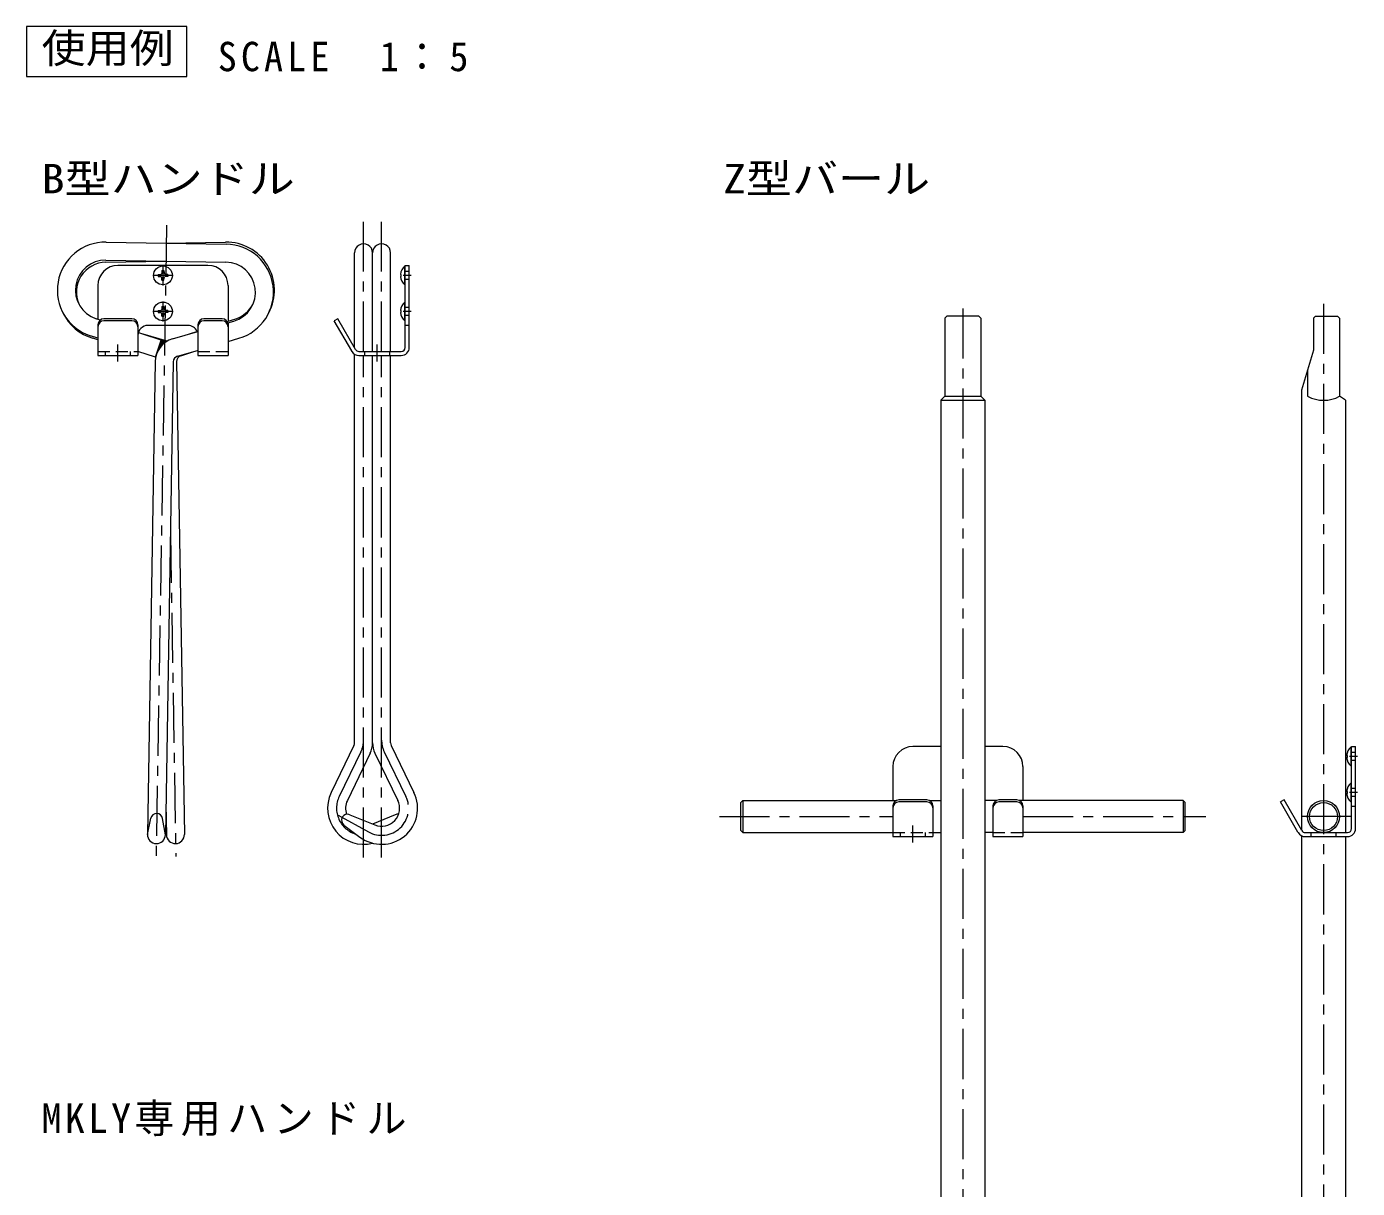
# Model space of a CAD drawing. Units: millimetres on the paper, with parts at other scales. Extents: x -176 to 184, y -133 to 134.
# Drawn here: x 37.9 to 170.8, y 15 to 131.1 of the extents above; entities that cross this region are included whole.
import ezdxf
from ezdxf.enums import TextEntityAlignment as Align

# ---------------------------------------------------------------- set-up
doc = ezdxf.new("R2010")
doc.units = ezdxf.units.MM
for name, pattern in [('CHAIN1', [8, 5, -1, 1, -1]), ('CHAIN2', [12, 9, -1, 1, -1]), ('DASHED1', [1.8, 1.2, -0.6])]:
    doc.linetypes.add(name, pattern=pattern)
for name, color, linetype, lineweight in [('9-0', 2, 'Continuous', 18), ('9-1', 2, 'Continuous', 18), ('9-2', 3, 'Continuous', 18), ('9-5', 2, 'Continuous', 18), ('9-8', 3, 'Continuous', 18), ('9-B', 4, 'Continuous', 18)]:
    doc.layers.add(name, color=color, linetype=linetype, lineweight=lineweight)
doc.styles.add('ＭＳ ゴシック', font='')
doc.styles.get('ＭＳ ゴシック').set_extended_font_data('MS Gothic')

msp = doc.modelspace()

# ---------------------------------------------------------------- linework, layer by layer
at = {"layer": '9-0'}
for p, q in [((75.634, 107.158), (75.692, 107.158)), ((75.634, 105.278), (75.634, 107.158)), ((75.692, 105.278), (75.692, 107.158)), ((75.196, 106.318), (75.276, 106.318)), ((75.196, 106.118), (75.276, 106.118)), ((75.276, 106.118), (75.276, 106.318)), ((75.634, 105.278), (75.692, 105.278)), ((75.196, 102.718), (75.276, 102.718)), ((75.196, 102.518), (75.276, 102.518)), ((75.276, 102.518), (75.276, 102.718)), ((75.634, 103.558), (75.692, 103.558)), ((75.634, 101.678), (75.634, 103.558)), ((75.692, 101.678), (75.692, 103.558)), ((75.634, 101.678), (75.692, 101.678)), ((170.195, 59.081), (170.252, 59.081)), ((170.195, 57.201), (170.195, 59.081)), ((170.252, 57.201), (170.252, 59.081)), ((169.756, 58.241), (169.836, 58.241)), ((169.756, 58.041), (169.836, 58.041)), ((169.836, 58.041), (169.836, 58.241)), ((170.195, 57.201), (170.252, 57.201)), ((169.756, 54.641), (169.836, 54.641)), ((169.836, 54.441), (169.836, 54.641)), ((170.195, 55.481), (170.252, 55.481)), ((170.195, 53.601), (170.195, 55.481)), ((170.252, 53.601), (170.252, 55.481)), ((169.756, 54.441), (169.836, 54.441)), ((170.195, 53.601), (170.252, 53.601))]:
    msp.add_line(p, q, dxfattribs=at)
for centre, start, end in [((76.412, 106.218), 129.60199, 175.29854), ((76.412, 106.218), 184.70192, 230.39801), ((76.412, 102.618), 129.60199, 175.29854), ((76.412, 102.618), 184.70192, 230.39801), ((170.972, 58.141), 129.60199, 175.29854), ((170.972, 58.141), 184.70192, 230.39801), ((170.972, 54.541), 129.60199, 175.29854), ((170.972, 54.541), 184.70192, 230.39801)]:
    msp.add_arc(centre, 1.22, start, end, dxfattribs=at)
at = {"layer": '9-1'}
for p, q in [((51.371, 106.468), (51.325, 106.368)), ((51.375, 106.698), (51.371, 106.468)), ((51.579, 106.468), (51.625, 106.368)), ((50.995, 106.318), (51.225, 106.322)), ((50.995, 106.318), (50.995, 106.118)), ((50.995, 106.118), (51.225, 106.114)), ((51.225, 106.322), (51.325, 106.368)), ((51.225, 106.114), (51.325, 106.068)), ((51.371, 105.968), (51.325, 106.068)), ((51.375, 105.738), (51.371, 105.968)), ((51.579, 105.968), (51.625, 106.068)), ((51.725, 106.322), (51.625, 106.368)), ((51.725, 106.114), (51.625, 106.068)), ((51.955, 106.318), (51.725, 106.322)), ((50.995, 102.718), (51.225, 102.722)), ((50.995, 102.718), (50.995, 102.518)), ((50.995, 102.518), (51.225, 102.514)), ((51.225, 102.722), (51.325, 102.768)), ((51.225, 102.514), (51.325, 102.468)), ((51.371, 102.868), (51.325, 102.768)), ((51.371, 102.368), (51.325, 102.468)), ((51.375, 103.098), (51.371, 102.868)), ((51.579, 102.868), (51.625, 102.768)), ((51.579, 102.368), (51.625, 102.468)), ((51.725, 102.722), (51.625, 102.768)), ((51.725, 102.514), (51.625, 102.468)), ((51.955, 102.718), (51.725, 102.722)), ((51.375, 102.138), (51.371, 102.368))]:
    msp.add_line(p, q, dxfattribs=at)
for points in [[(51.375, 106.698), (51.575, 106.698), (51.579, 106.468)], [(51.375, 105.738), (51.575, 105.738), (51.579, 105.968)], [(51.955, 106.318), (51.955, 106.118), (51.725, 106.114)], [(51.375, 103.098), (51.575, 103.098), (51.579, 102.868)], [(51.955, 102.718), (51.955, 102.518), (51.725, 102.514)], [(51.375, 102.138), (51.575, 102.138), (51.579, 102.368)]]:
    msp.add_lwpolyline(points, dxfattribs=at)
for centre in [(51.475, 106.218), (51.475, 102.618)]:
    msp.add_circle(centre, 0.94, dxfattribs=at)
at = {"layer": '9-2'}
for p, q in [((55.975, 107.218), (46.975, 107.218)), ((75.692, 107.218), (76.092, 107.218)), ((75.692, 99.018), (75.692, 107.218)), ((76.092, 99.018), (76.092, 107.218)), ((44.975, 105.218), (44.975, 101.825)), ((57.975, 105.218), (57.975, 101.632)), ((44.975, 101.282), (44.975, 98.218)), ((48.375, 101.882), (45.575, 101.882)), ((48.375, 101.682), (45.575, 101.682)), ((48.975, 101.282), (48.975, 98.218)), ((53.975, 101.218), (49.975, 101.218)), ((54.975, 101.282), (54.975, 98.218)), ((57.375, 101.882), (55.575, 101.882)), ((57.375, 101.682), (55.575, 101.682)), ((57.975, 101.488), (57.975, 98.218)), ((70.337, 98.667), (68.596, 101.682)), ((70.365, 98.618), (70.337, 98.667)), ((71.057, 98.618), (75.292, 98.618)), ((44.975, 98.218), (48.975, 98.218)), ((54.975, 98.218), (57.975, 98.218)), ((71.057, 98.218), (75.292, 98.218)), ((129.217, 59.141), (126.417, 59.141)), ((135.417, 59.141), (133.617, 59.141)), ((170.252, 50.941), (170.252, 59.141)), ((170.252, 59.141), (170.652, 59.141)), ((170.652, 50.941), (170.652, 59.141)), ((124.417, 57.141), (124.417, 53.741)), ((137.417, 57.141), (137.417, 53.741)), ((124.417, 53.205), (124.417, 50.141)), ((127.817, 53.805), (125.017, 53.805)), ((127.817, 53.605), (125.017, 53.605)), ((128.417, 53.205), (128.417, 50.141)), ((134.417, 53.205), (134.417, 50.141)), ((136.817, 53.805), (135.017, 53.805)), ((136.817, 53.605), (135.017, 53.605)), ((137.417, 53.205), (137.417, 50.141)), ((163.502, 53.805), (163.156, 53.605)), ((164.897, 50.59), (163.156, 53.605)), ((165.271, 50.741), (163.502, 53.805)), ((164.925, 50.541), (164.897, 50.59)), ((165.618, 50.541), (169.852, 50.541)), ((124.417, 50.141), (128.417, 50.141)), ((134.417, 50.141), (137.417, 50.141)), ((165.618, 50.141), (169.852, 50.141))]:
    msp.add_line(p, q, dxfattribs=at)
at = {"layer": '9-2', "linetype": 'CHAIN2'}
for p, q in [((51.475, 107.218), (51.475, 105.218)), ((52.475, 106.218), (50.475, 106.218)), ((76.273, 106.218), (75.469, 106.218)), ((52.475, 102.618), (50.475, 102.618)), ((51.475, 103.618), (51.475, 101.618)), ((76.273, 102.618), (75.469, 102.618)), ((170.833, 58.141), (170.029, 58.141)), ((170.833, 54.541), (170.029, 54.541))]:
    msp.add_line(p, q, dxfattribs=at)
at = {"layer": '9-2', "linetype": 'DASHED1'}
for p, q in [((76.092, 106.618), (75.692, 106.618)), ((76.092, 105.818), (75.692, 105.818)), ((76.092, 103.018), (75.692, 103.018)), ((76.092, 102.218), (75.692, 102.218)), ((76.092, 101.218), (75.692, 101.218)), ((44.975, 98.618), (48.975, 98.618)), ((45.725, 98.218), (45.725, 98.618)), ((48.225, 98.218), (48.225, 98.618)), ((54.975, 98.618), (57.975, 98.618)), ((71.642, 98.218), (71.642, 98.618)), ((74.142, 98.218), (74.142, 98.618)), ((170.652, 58.541), (170.252, 58.541)), ((170.652, 57.741), (170.252, 57.741)), ((170.652, 54.941), (170.252, 54.941)), ((170.652, 54.141), (170.252, 54.141)), ((170.652, 53.141), (170.252, 53.141)), ((124.417, 50.541), (128.417, 50.541)), ((125.167, 50.141), (125.167, 50.541)), ((127.667, 50.141), (127.667, 50.541)), ((134.417, 50.541), (137.417, 50.541)), ((166.202, 50.141), (166.202, 50.541)), ((168.702, 50.141), (168.702, 50.541))]:
    msp.add_line(p, q, dxfattribs=at)
at = {"layer": '9-2', "linetype": 'CHAIN1'}
for p, q in [((46.975, 97.628), (46.975, 99.326)), ((72.892, 97.628), (72.892, 99.326)), ((126.417, 49.551), (126.417, 51.25))]:
    msp.add_line(p, q, dxfattribs=at)
at = {"layer": '9-2'}
msp.add_lwpolyline([(70.711, 98.818), (68.942, 101.882), (68.596, 101.682)], dxfattribs=at)
for centre, radius, start, end in [((46.975, 105.218), 2, 90, 180), ((55.975, 105.218), 2, 0, 90), ((45.575, 101.282), 0.6, 90, 180), ((45.575, 101.082), 0.6, 90, 180), ((48.375, 101.282), 0.6, 0, 90), ((48.375, 101.082), 0.6, 0, 90), ((49.975, 100.218), 1, 90, 180), ((53.975, 100.218), 1, 23.66498, 90), ((55.575, 101.282), 0.6, 90, 180), ((55.575, 101.082), 0.6, 90, 180), ((57.375, 101.282), 0.6, 0, 90), ((57.375, 101.082), 0.6, 0, 90), ((71.057, 99.018), 0.8, 210, 270), ((71.057, 99.018), 0.4, 210, 270), ((75.292, 99.018), 0.8, 270, 0), ((75.292, 99.018), 0.4, 270, 0), ((126.417, 57.141), 2, 90, 180), ((135.417, 57.141), 2, 0, 90), ((125.017, 53.205), 0.6, 90, 180), ((125.017, 53.005), 0.6, 90, 180), ((127.817, 53.205), 0.6, 0, 90), ((127.817, 53.005), 0.6, 0, 90), ((135.017, 53.205), 0.6, 90, 180), ((135.017, 53.005), 0.6, 90, 180), ((136.817, 53.205), 0.6, 0, 90), ((136.817, 53.005), 0.6, 0, 90), ((165.618, 50.941), 0.8, 210, 270), ((165.618, 50.941), 0.4, 210, 270), ((169.852, 50.941), 0.4, 270, 0), ((169.852, 50.941), 0.8, 270, 0)]:
    msp.add_arc(centre, radius, start, end, dxfattribs=at)
at = {"layer": '9-5', "color": 7}
msp.add_lwpolyline([(37.85, 126.075), (53.85, 126.075), (53.85, 131.075), (37.85, 131.075)], close=True, dxfattribs=at)
at = {"layer": '9-8', "linetype": 'CHAIN1'}
for p, q in [((51.829, 111.221), (50.784, 48.169)), ((71.521, 98.618), (71.521, 111.569)), ((73.321, 98.618), (73.321, 111.569)), ((71.521, 48.043), (71.521, 98.218)), ((73.321, 48.043), (73.321, 98.218)), ((52.22, 80.497), (52.756, 48.169)), ((71.251, 58.609), (69.091, 54.15)), ((73.591, 58.609), (75.751, 54.15)), ((68.987, 52.292), (72.01, 50.613))]:
    msp.add_line(p, q, dxfattribs=at)
at = {"layer": '9-8'}
for p, q in [((45.801, 109.537), (57.799, 109.338)), ((51.77, 109.438), (57.739, 109.537)), ((45.771, 107.737), (57.769, 107.538)), ((70.621, 98.967), (70.621, 108.476)), ((72.421, 98.618), (72.421, 108.476)), ((72.421, 98.618), (72.421, 108.476)), ((74.221, 98.618), (74.221, 108.476)), ((45.771, 107.538), (51.77, 107.638)), ((45.201, 101.751), (44.785, 101.887)), ((57.883, 101.601), (58.754, 101.887)), ((57.942, 101.479), (58.56, 101.659)), ((44.975, 99.931), (44.224, 100.177)), ((44.975, 99.785), (44.476, 99.931)), ((51.804, 99.584), (48.975, 100.513)), ((51.896, 99.641), (49.508, 100.338)), ((50.733, 98.041), (51.294, 99.751)), ((51.536, 99.672), (51.556, 99.74)), ((52.431, 99.87), (54.975, 100.613)), ((54.032, 100.338), (54.975, 100.647)), ((57.975, 99.613), (59.064, 99.931)), ((50.733, 98.041), (48.975, 98.618)), ((50.868, 98.452), (50.872, 98.452)), ((50.887, 98.512), (50.897, 98.512)), ((50.907, 98.571), (50.924, 98.571)), ((50.927, 98.631), (50.952, 98.631)), ((50.946, 98.691), (50.982, 98.69)), ((50.966, 98.751), (51.015, 98.75)), ((50.985, 98.81), (51.05, 98.809)), ((51.005, 98.87), (51.087, 98.869)), ((51.024, 98.93), (51.127, 98.928)), ((51.044, 98.989), (51.169, 98.987)), ((51.064, 99.049), (51.214, 99.046)), ((51.083, 99.109), (51.262, 99.106)), ((51.103, 99.168), (51.313, 99.165)), ((51.122, 99.228), (51.367, 99.224)), ((51.142, 99.288), (51.426, 99.283)), ((51.162, 99.347), (51.488, 99.342)), ((51.181, 99.407), (51.555, 99.401)), ((51.201, 99.467), (51.628, 99.46)), ((51.22, 99.526), (51.707, 99.518)), ((51.24, 99.586), (51.792, 99.577)), ((51.26, 99.646), (51.635, 99.64)), ((51.279, 99.705), (51.443, 99.703)), ((51.542, 99.694), (51.706, 99.696)), ((51.648, 99.635), (51.893, 99.639)), ((51.901, 99.639), (51.901, 99.639)), ((52.935, 98.143), (54.927, 98.724)), ((53.249, 98.186), (54.565, 98.618)), ((50.703, 97.606), (49.92, 50.361)), ((50.829, 98.333), (50.829, 98.333)), ((50.848, 98.392), (50.85, 98.392)), ((52.503, 97.576), (51.72, 50.331)), ((52.836, 97.606), (53.62, 50.361)), ((70.621, 59.511), (70.621, 98.345)), ((72.421, 59.511), (72.421, 98.218)), ((72.421, 59.511), (72.421, 98.218)), ((74.221, 59.511), (74.221, 98.218)), ((70.561, 59.249), (68.281, 54.542)), ((74.281, 59.249), (76.561, 54.542)), ((72.181, 58.464), (69.901, 53.758)), ((72.661, 58.464), (74.941, 53.758)), ((51.77, 53.355), (51.82, 50.331)), ((49.92, 50.361), (50.258, 51.969)), ((51.72, 50.331), (51.436, 51.95)), ((70.149, 52.328), (72.638, 51.307)), ((74.694, 52.328), (72.421, 51.396)), ((69.561, 51.293), (71.161, 50.093))]:
    msp.add_line(p, q, dxfattribs=at)
for centre, radius, start, end in [((45.721, 104.738), 4.8, 89.05, 251.83293), ((57.819, 104.738), 4.8, 332.10722, 90.95), ((57.719, 104.539), 4.8, 286.26707, 89.05), ((71.521, 108.473), 0.9, 359.82854, 180.17146), ((73.321, 108.473), 0.9, 359.82854, 180.17146), ((45.721, 104.738), 3, 89.05, 251.83317), ((45.82, 104.539), 3, 90.95, 204.44039), ((57.719, 104.539), 3, 286.26683, 89.05), ((45.82, 104.539), 4.8, 205.23733, 253.73293), ((57.819, 104.738), 3, 288.16683, 331.31029), ((53.103, 97.567), 2.4, 106.26683, 179.05), ((53.103, 97.567), 0.6, 106.26683, 179.05), ((53.436, 97.616), 0.6, 108.16683, 180.95), ((70.021, 59.511), 0.6, 334.15457, 0), ((70.021, 59.511), 2.4, 334.15491, 0), ((74.821, 59.511), 2.4, 180, 205.84509), ((74.821, 59.511), 0.6, 180, 205.84543), ((71.521, 52.973), 3.6, 154.15471, 284.47745), ((73.321, 52.973), 3.6, 233.13039, 25.84529), ((71.521, 52.973), 1.8, 154.15472, 199.72383), ((73.321, 52.973), 1.8, 247.70897, 25.84528), ((50.845, 51.845), 0.6, 9.95431, 168.14569), ((69.921, 51.773), 0.6, 67.70897, 233.13071), ((74.921, 51.773), 0.6, 80.94995, 112.29103), ((50.82, 50.346), 0.9, 179.05, 359.05), ((52.72, 50.346), 0.9, 180.95, 0.95)]:
    msp.add_arc(centre, radius, start, end, dxfattribs=at)
at = {"layer": '9-8', "linetype": 'CHAIN1'}
for centre, start, end in [((68.821, 59.786), 334.15491, 0), ((76.021, 59.786), 180, 205.84509), ((71.521, 52.973), 154.15472, 254.16913), ((73.321, 52.973), 240.94978, 25.84528)]:
    msp.add_arc(centre, 2.7, start, end, dxfattribs=at)
at = {"layer": '9-B', "linetype": 'CHAIN1'}
for p, q in [((131.417, 102.919), (131.417, -69.805)), ((167.452, 103.372), (167.452, -69.805)), ((107.081, 52.141), (124.417, 52.141)), ((137.417, 52.141), (155.692, 52.141)), ((170.245, 52.141), (164.69, 52.141))]:
    msp.add_line(p, q, dxfattribs=at)
at = {"layer": '9-B'}
for p, q in [((129.617, 101.941), (129.817, 102.141)), ((129.617, 101.941), (129.617, 94.141)), ((133.017, 102.141), (129.817, 102.141)), ((133.017, 102.141), (133.217, 101.941)), ((133.217, 101.941), (133.217, 94.141)), ((166.652, 102.141), (166.452, 101.941)), ((166.452, 101.941), (166.452, 98.741)), ((166.652, 102.141), (168.852, 102.141)), ((169.052, 101.941), (168.852, 102.141)), ((169.052, 101.941), (169.052, 94.141)), ((166.452, 98.741), (165.252, 94.741)), ((165.852, 96.741), (165.852, 94.141)), ((165.252, 94.741), (165.252, 50.774)), ((129.217, 93.741), (129.617, 94.141)), ((129.217, 93.741), (133.617, 93.741)), ((129.217, 93.741), (129.217, -57.859)), ((129.617, 94.141), (133.217, 94.141)), ((133.217, 94.141), (133.617, 93.741)), ((133.617, 93.741), (133.617, -57.859)), ((169.652, 93.741), (169.052, 94.141)), ((169.652, 93.741), (169.652, 50.541)), ((109.217, 53.541), (109.417, 53.741)), ((109.217, 50.741), (109.217, 53.541)), ((109.417, 53.741), (109.417, 50.541)), ((109.417, 53.741), (124.747, 53.741)), ((128.086, 53.741), (129.217, 53.741)), ((134.747, 53.741), (133.617, 53.741)), ((153.417, 53.741), (137.086, 53.741)), ((153.417, 53.741), (153.617, 53.541)), ((153.417, 53.741), (153.417, 50.541)), ((153.617, 50.741), (153.617, 53.541)), ((109.217, 50.741), (109.417, 50.541)), ((109.417, 50.541), (124.417, 50.541)), ((128.417, 50.541), (129.217, 50.541)), ((134.417, 50.541), (133.617, 50.541)), ((153.417, 50.541), (137.417, 50.541)), ((153.617, 50.741), (153.417, 50.541)), ((165.252, 50.141), (165.252, -67.859)), ((169.652, 50.141), (169.652, -57.859))]:
    msp.add_line(p, q, dxfattribs=at)
for radius in [1.6, 1.4]:
    msp.add_circle((167.452, 52.141), radius, dxfattribs=at)
msp.add_arc((167.452, 97.141), 3.4, 241.92763, 298.07237, dxfattribs=at)

# ---------------------------------------------------------------- texts
at = {"layer": '9-5', "style": 'ＭＳ ゴシック'}
for s, width, p in [('使用例', 1.1, (39.35, 126.575)), ('B型ハンドル', 1.15, (39.35, 113.54)), ('Z型バール', 1.15, (107.441, 113.54))]:
    msp.add_text(s, height=2.933, dxfattribs=dict(at, width=width)).set_placement(p, align=Align.BOTTOM_LEFT)
at = {"layer": '9-5', "char_height": 2.933, "attachment_point": 7, "style": 'ＭＳ ゴシック'}
for s, insert in [('\\T1.22;\\W0.95;SCALE\u30001：5', (56.95, 126.575)), ('\\T1.16;MKLY専用ハンドル', (39.35, 20.201))]:
    msp.add_mtext(s, dxfattribs=dict(at, insert=insert))

doc.saveas('drawing.dxf')
